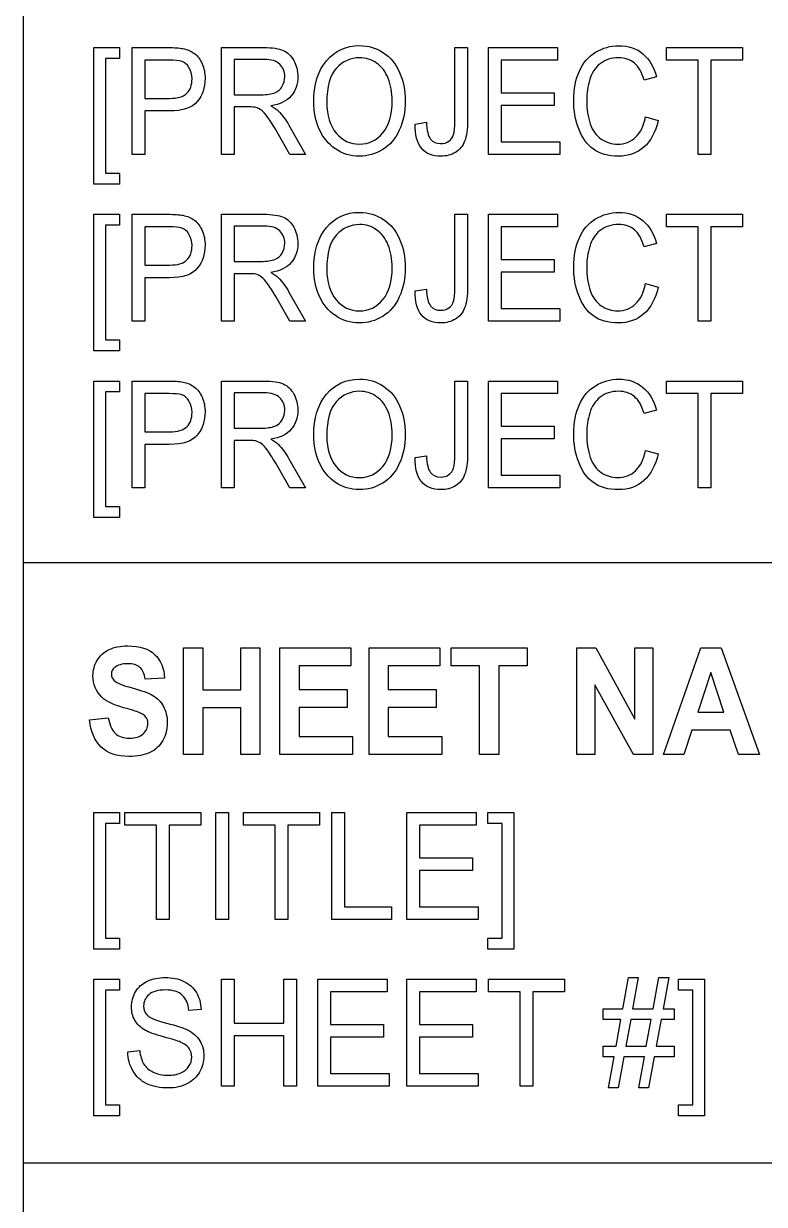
# Model space of a CAD drawing. Header units: millimetres. Extents: x 6 to 426, y 5 to 274.
# Drawn here: x 352.3 to 374.51, y 141.65 to 177.06 of the extents above; entities that cross this region are included whole.
import ezdxf

# ---------------------------------------------------------------- set-up
doc = ezdxf.new("R2010")
doc.units = ezdxf.units.MM
doc.layers.get('0').update_dxf_attribs({"linetype": 'CONTINUOUS'})

msp = doc.modelspace()

# ---------------------------------------------------------------- linework, layer by layer
at = {"color": 7}
for points in [[(352.29999, 8.499976), (352.29999, 270.899996)], [(355.552736, 173.139125), (355.552736, 176.343165), (356.633825, 176.343165)], [(358.22908, 173.139125), (358.22908, 176.343165), (359.499799, 176.343165)], [(365.231769, 174.135751), (365.231769, 176.343173), (365.611052, 176.343173), (365.611052, 174.159793)], [(356.665098, 175.965063), (355.931996, 175.965063), (355.931996, 174.819826)], [(359.515447, 175.989104), (358.60834, 175.989104), (358.60834, 174.929104)], [(371.276541, 175.464576), (370.903138, 175.366224)], [(355.931996, 174.819826), (356.672922, 174.819826)], [(358.60834, 174.929104), (359.423572, 174.929104)], [(356.667066, 174.441722), (355.931996, 174.441722), (355.931996, 173.139125), (355.552736, 173.139125)], [(359.048201, 174.561923), (358.60834, 174.561923), (358.60834, 173.13912), (358.22908, 173.139125)], [(370.946147, 174.262512), (371.325407, 174.155422)], [(360.256373, 174.011167), (360.754892, 173.139125), (360.277878, 173.139125), (359.898618, 173.805722)], [(364.035333, 174.048328), (364.377463, 174.100782)], [(355.552736, 168.139125), (355.552736, 171.343165), (356.633825, 171.343165)], [(358.22908, 168.139125), (358.22908, 171.343165), (359.499799, 171.343165)], [(365.231769, 169.135751), (365.231769, 171.343173), (365.611052, 171.343173), (365.611052, 169.159793)], [(356.665098, 170.965063), (355.931996, 170.965063), (355.931996, 169.819826)], [(359.515447, 170.989104), (358.60834, 170.989104), (358.60834, 169.929104)], [(371.276541, 170.464576), (370.903138, 170.366224)], [(355.931996, 169.819826), (356.672922, 169.819826)], [(358.60834, 169.929104), (359.423572, 169.929104)], [(356.667066, 169.441722), (355.931996, 169.441722), (355.931996, 168.139125), (355.552736, 168.139125)], [(359.048201, 169.561923), (358.60834, 169.561923), (358.60834, 168.13912), (358.22908, 168.139125)], [(360.256373, 169.011167), (360.754892, 168.139125), (360.277878, 168.139125), (359.898618, 168.805722)], [(364.035333, 169.048328), (364.377463, 169.100782)], [(370.946147, 169.262512), (371.325407, 169.155422)], [(355.552736, 163.139125), (355.552736, 166.343165), (356.633825, 166.343165)], [(358.22908, 163.139125), (358.22908, 166.343165), (359.499799, 166.343165)], [(365.231769, 164.135751), (365.231769, 166.343173), (365.611052, 166.343173), (365.611052, 164.159793)], [(356.665098, 165.965063), (355.931996, 165.965063), (355.931996, 164.819826)], [(359.515447, 165.989104), (358.60834, 165.989104), (358.60834, 164.929104)], [(371.276541, 165.464576), (370.903138, 165.366224)], [(355.931996, 164.819826), (356.672922, 164.819826)], [(358.60834, 164.929104), (359.423572, 164.929104)], [(356.667066, 164.441722), (355.931996, 164.441722), (355.931996, 163.139125), (355.552736, 163.139125)], [(359.048201, 164.561923), (358.60834, 164.561923), (358.60834, 163.13912), (358.22908, 163.139125)], [(360.256373, 164.011167), (360.754892, 163.139125), (360.277878, 163.139125), (359.898618, 163.805722)], [(364.035333, 164.048328), (364.377463, 164.100782)], [(370.946147, 164.262512), (371.325407, 164.155422)], [(352.3, 160.89999), (426.11324, 160.89999)], [(356.524357, 157.429598), (355.945676, 157.401186)], [(354.276139, 156.183825), (354.839171, 156.24502)], [(357.619126, 147.497348), (357.255515, 147.466749)], [(355.423709, 146.225348), (355.781463, 146.260317)], [(352.3, 142.89999), (426.11324, 142.89999)]]:
    msp.add_lwpolyline(points, dxfattribs=at)
for points in [[(354.403199, 172.249597), (354.403199, 176.343165), (355.179333, 176.343165), (355.179333, 176.017516), (354.755097, 176.017516), (354.755097, 172.575248), (355.179333, 172.575248), (355.179333, 172.249597)], [(366.238575, 173.139133), (366.238575, 176.343173), (368.310845, 176.343173), (368.310845, 175.965071), (366.617858, 175.965071), (366.617858, 174.983749), (368.203322, 174.983749), (368.203322, 174.607834), (366.617858, 174.607834), (366.617858, 173.517235), (368.377326, 173.517235), (368.377326, 173.139133)], [(372.521865, 173.139133), (372.521865, 175.965071), (371.577606, 175.965071), (371.577606, 176.343173), (373.849274, 176.343173), (373.849274, 175.965071), (372.901125, 175.965071), (372.901125, 173.139133)], [(360.999267, 174.699618)], [(361.390263, 174.69307)], [(370.946147, 174.262512)], [(364.035333, 174.048328)], [(354.403199, 167.249597), (354.403199, 171.343165), (355.179333, 171.343165), (355.179333, 171.017516), (354.755097, 171.017516), (354.755097, 167.575248), (355.179333, 167.575248), (355.179333, 167.249597)], [(366.238575, 168.139133), (366.238575, 171.343173), (368.310845, 171.343173), (368.310845, 170.965071), (366.617858, 170.965071), (366.617858, 169.983749), (368.203322, 169.983749), (368.203322, 169.607834), (366.617858, 169.607834), (366.617858, 168.517235), (368.377326, 168.517235), (368.377326, 168.139133)], [(372.521865, 168.139133), (372.521865, 170.965071), (371.577606, 170.965071), (371.577606, 171.343173), (373.849274, 171.343173), (373.849274, 170.965071), (372.901125, 170.965071), (372.901125, 168.139133)], [(360.999267, 169.699618)], [(361.390263, 169.69307)], [(364.035333, 169.048328)], [(370.946147, 169.262512)], [(354.403199, 162.249597), (354.403199, 166.343165), (355.179333, 166.343165), (355.179333, 166.017516), (354.755097, 166.017516), (354.755097, 162.575248), (355.179333, 162.575248), (355.179333, 162.249597)], [(366.238575, 163.139133), (366.238575, 166.343173), (368.310845, 166.343173), (368.310845, 165.965071), (366.617858, 165.965071), (366.617858, 164.983749), (368.203322, 164.983749), (368.203322, 164.607834), (366.617858, 164.607834), (366.617858, 163.517235), (368.377326, 163.517235), (368.377326, 163.139133)], [(372.521865, 163.139133), (372.521865, 165.965071), (371.577606, 165.965071), (371.577606, 166.343173), (373.849274, 166.343173), (373.849274, 165.965071), (372.901125, 165.965071), (372.901125, 163.139133)], [(360.999267, 164.699618)], [(361.390263, 164.69307)], [(364.035333, 164.048328)], [(370.946147, 164.262512)], [(357.095191, 155.141311), (357.095191, 158.345351), (357.673872, 158.345351), (357.673872, 157.084279), (358.807761, 157.084279), (358.807761, 158.345351), (359.386419, 158.345351), (359.386419, 155.141311), (358.807761, 155.141311), (358.807761, 156.542259), (357.673872, 156.542259), (357.673872, 155.141311)], [(359.984637, 155.141311), (359.984637, 158.345351), (362.109684, 158.345351), (362.109684, 157.803331), (360.563318, 157.803331), (360.563318, 157.093021), (362.002161, 157.093021), (362.002161, 156.553185), (360.563318, 156.553185), (360.563318, 155.681146), (362.16443, 155.681146), (362.16443, 155.141311)], [(362.655124, 155.141311), (362.655124, 158.345351), (364.780172, 158.345351), (364.780172, 157.803331), (363.233805, 157.803331), (363.233805, 157.093021), (364.672648, 157.093021), (364.672648, 156.553185), (363.233805, 156.553185), (363.233805, 155.681146), (364.834917, 155.681146), (364.834917, 155.141311)], [(365.970751, 155.141311), (365.970751, 157.803331), (365.120334, 157.803331), (365.120334, 158.345351), (367.397881, 158.345351), (367.397881, 157.803331), (366.549432, 157.803331), (366.549432, 155.141311)], [(368.889526, 155.141311), (368.889526, 158.345351), (369.452558, 158.345351), (370.625545, 156.205682), (370.625545, 158.345351), (371.163161, 158.345351), (371.163161, 155.141311), (370.582536, 155.141311), (369.427142, 157.230713), (369.427142, 155.141311)], [(374.359528, 155.141311), (373.730037, 155.141311), (373.479783, 155.869103), (372.33418, 155.869103), (372.097629, 155.141311), (371.483763, 155.141311), (372.60006, 158.345351), (373.211958, 158.345351)], [(373.294065, 156.408938), (372.899157, 157.597886), (372.512074, 156.408938)], [(354.276139, 156.183825)], [(354.403199, 149.306422), (354.403199, 153.39999), (355.179333, 153.39999), (355.179333, 153.074341), (354.755097, 153.074341), (354.755097, 149.632073), (355.179333, 149.632073), (355.179333, 149.306422)], [(356.281927, 150.19595), (356.281927, 153.021888), (355.33769, 153.021888), (355.33769, 153.39999), (357.609358, 153.39999), (357.609358, 153.021888), (356.661186, 153.021888), (356.661186, 150.19595)], [(358.0629, 150.19595), (358.0629, 153.39999), (358.442182, 153.39999), (358.442182, 150.19595)], [(359.839984, 150.19595), (359.839984, 153.021888), (358.895724, 153.021888), (358.895724, 153.39999), (361.167392, 153.39999), (361.167392, 153.021888), (360.219243, 153.021888), (360.219243, 150.19595)], [(361.540795, 150.19595), (361.540795, 153.39999), (361.920054, 153.39999), (361.920054, 150.574052), (363.331537, 150.574052), (363.331537, 150.19595)], [(363.790958, 150.19595), (363.790958, 153.39999), (365.863228, 153.39999), (365.863228, 153.021888), (364.170218, 153.021888), (364.170218, 152.040566), (365.755705, 152.040566), (365.755705, 151.664651), (364.170218, 151.664651), (364.170218, 150.574052), (365.929709, 150.574052), (365.929709, 150.19595)], [(366.997117, 149.306422), (366.220983, 149.306422), (366.220983, 149.632073), (366.645219, 149.632073), (366.645219, 153.074341), (366.220983, 153.074341), (366.220983, 153.39999), (366.997117, 153.39999)], [(354.403199, 144.306418), (354.403199, 148.399986), (355.179333, 148.399986), (355.179333, 148.074337), (354.755097, 148.074337), (354.755097, 144.632069), (355.179333, 144.632069), (355.179333, 144.306418)], [(358.234937, 145.195946), (358.234937, 148.399986), (358.614219, 148.399986), (358.614219, 147.084274), (360.103896, 147.084274), (360.103896, 148.399986), (360.483156, 148.399986), (360.483156, 145.195946), (360.103896, 145.195946), (360.103896, 146.706172), (358.614219, 146.706172), (358.614219, 145.195946)], [(361.122438, 145.195946), (361.122438, 148.399986), (363.194708, 148.399986), (363.194708, 148.021884), (361.501698, 148.021884), (361.501698, 147.040562), (363.087185, 147.040562), (363.087185, 146.664647), (361.501698, 146.664647), (361.501698, 145.574048), (363.261166, 145.574048), (363.261166, 145.195946)], [(363.792926, 145.195946), (363.792926, 148.399986), (365.865195, 148.399986), (365.865195, 148.021884), (364.172185, 148.021884), (364.172185, 147.040562), (365.757672, 147.040562), (365.757672, 146.664647), (364.172185, 146.664647), (364.172185, 145.574048), (365.931654, 145.574048), (365.931654, 145.195946)], [(367.184779, 145.195946), (367.184779, 148.021884), (366.240543, 148.021884), (366.240543, 148.399986), (368.512211, 148.399986), (368.512211, 148.021884), (367.564062, 148.021884), (367.564062, 145.195946)], [(369.833762, 145.141306), (370.003855, 146.072358), (369.673461, 146.072358), (369.673461, 146.398007), (370.062512, 146.398007), (370.207165, 147.191367), (369.673461, 147.191367), (369.673461, 147.517016), (370.265823, 147.517016), (370.435892, 148.454626), (370.729156, 148.454626), (370.559064, 147.517016), (371.174874, 147.517016), (371.344967, 148.454626), (371.640152, 148.454626), (371.470083, 147.517016), (371.8083, 147.517016), (371.8083, 147.191367), (371.411425, 147.191367), (371.264805, 146.398007), (371.8083, 146.398007), (371.8083, 146.072358), (371.20617, 146.072358), (371.036078, 145.141306), (370.742837, 145.141306), (370.910962, 146.072358), (370.297096, 146.072358), (370.127026, 145.141306)], [(372.711495, 144.306418), (371.935361, 144.306418), (371.935361, 144.632069), (372.359597, 144.632069), (372.359597, 148.074337), (371.935361, 148.074337), (371.935361, 148.399986), (372.711495, 148.399986)], [(370.355753, 146.398007), (370.969619, 146.398007), (371.11624, 147.191367), (370.500406, 147.191367)], [(355.423709, 146.225348)]]:
    msp.add_lwpolyline(points, close=True, dxfattribs=at)
for points in [[(361.382438, 175.947577), (361.637886, 176.249185), (361.967624, 176.399989), (362.371652, 176.399989)], [(362.371652, 176.399989), (362.636235, 176.399989), (362.874746, 176.329322), (363.087185, 176.187989)], [(369.448646, 176.203296), (369.659788, 176.332974), (369.891779, 176.397813), (370.144619, 176.397813)], [(370.144619, 176.397813), (370.431347, 176.397813), (370.672459, 176.316218), (370.867953, 176.15303)], [(356.633825, 176.343165), (356.824103, 176.343165), (356.969419, 176.332965), (357.069774, 176.312566)], [(357.069774, 176.312566), (357.210546, 176.286341), (357.328501, 176.236073), (357.42364, 176.161764)], [(357.42364, 176.161764), (357.518779, 176.08891), (357.595021, 175.986189), (357.652367, 175.853599)], [(359.499799, 176.343165), (359.755262, 176.343165), (359.949459, 176.314024), (360.082392, 176.255742)], [(360.082392, 176.255742), (360.215324, 176.198917), (360.321543, 176.097653), (360.401049, 175.951948)], [(362.37362, 176.035008), (362.105132, 176.035008), (361.873789, 175.931558), (361.679591, 175.724659)], [(362.883851, 175.873277), (362.732678, 175.981097), (362.562601, 176.035008), (362.37362, 176.035008)], [(363.087185, 176.187989), (363.299623, 176.046656), (363.461228, 175.849226), (363.572, 175.5957)], [(368.961864, 175.637235), (369.076555, 175.886389), (369.238816, 176.075076), (369.448646, 176.203296)], [(370.136795, 176.035008), (369.916532, 176.035008), (369.732111, 175.975998), (369.583531, 175.857977)], [(370.613809, 175.875461), (370.487389, 175.981825), (370.328384, 176.035008), (370.136795, 176.035008)], [(370.867953, 176.15303), (371.063447, 175.989839), (371.199643, 175.760355), (371.276541, 175.464576)], [(357.018964, 175.936648), (356.955091, 175.955591), (356.837135, 175.965063), (356.665098, 175.965063)], [(357.25746, 175.746505), (357.197506, 175.84267), (357.118007, 175.906051), (357.018964, 175.936648)], [(357.349335, 175.403371), (357.349335, 175.537418), (357.31871, 175.651796), (357.25746, 175.746505)], [(357.652367, 175.853599), (357.711009, 175.721007), (357.74033, 175.575303), (357.74033, 175.416486)], [(359.980725, 175.84267), (359.882978, 175.940293), (359.727885, 175.989104), (359.515447, 175.989104)], [(360.129313, 175.468939), (360.129313, 175.62047), (360.079783, 175.745047), (359.980725, 175.84267)], [(360.401049, 175.951948), (360.480555, 175.806244), (360.520308, 175.645241), (360.520308, 175.468939)], [(360.999267, 174.699618), (360.999267, 175.23144), (361.126991, 175.647426), (361.382438, 175.947577)], [(361.679591, 175.724659), (361.486705, 175.519215), (361.390263, 175.175352), (361.390263, 174.69307)], [(363.229893, 175.420864), (363.151699, 175.616108), (363.036351, 175.766912), (362.883851, 175.873277)], [(369.583531, 175.857977), (369.436262, 175.739957), (369.332651, 175.581139), (369.272697, 175.381524)], [(370.903138, 175.366224), (370.836672, 175.599351), (370.740229, 175.769096), (370.613809, 175.875461)], [(357.194913, 174.972815), (357.297861, 175.074808), (357.349335, 175.218326), (357.349335, 175.403371)], [(357.74033, 175.416486), (357.74033, 175.144017), (357.662784, 174.913075), (357.507691, 174.723659)], [(360.053063, 175.180444), (360.103896, 175.269324), (360.129313, 175.365489), (360.129313, 175.468939)], [(360.520308, 175.468939), (360.520308, 175.241639), (360.45449, 175.050037), (360.322855, 174.894134)], [(363.349152, 174.738966), (363.349152, 174.999777), (363.309399, 175.227077), (363.229893, 175.420864)], [(363.572, 175.5957), (363.684099, 175.343632), (363.740148, 175.057324), (363.740148, 174.736774)], [(368.791771, 174.765194), (368.791771, 175.098857), (368.848469, 175.389538), (368.961864, 175.637235)], [(369.272697, 175.381524), (369.212743, 175.183366), (369.182767, 174.978651), (369.182767, 174.767378)], [(356.672922, 174.819826), (356.917953, 174.819826), (357.09195, 174.870823), (357.194913, 174.972815)], [(359.423572, 174.929104), (359.596905, 174.929104), (359.732445, 174.948774), (359.830192, 174.988115)], [(359.830192, 174.988115), (359.927939, 175.028911), (360.002229, 175.093021), (360.053063, 175.180444)], [(357.507691, 174.723659), (357.352598, 174.535701), (357.07239, 174.441722), (356.667066, 174.441722)], [(360.322855, 174.894134), (360.191219, 174.738231), (359.987901, 174.639152), (359.712901, 174.596898)], [(359.712901, 174.596898), (359.813256, 174.542987), (359.889498, 174.489805), (359.941628, 174.437351)], [(361.16348, 173.899702), (361.054005, 174.15177), (360.999267, 174.418409), (360.999267, 174.699618)], [(361.390263, 174.69307), (361.390263, 174.306953), (361.482801, 174.002431), (361.667878, 173.779504)], [(363.071537, 173.783875), (363.256614, 174.00826), (363.349152, 174.326623), (363.349152, 174.738966)], [(363.740148, 174.736774), (363.740148, 174.411853), (363.681498, 174.121172), (363.564199, 173.864732)], [(368.942303, 173.906265), (368.841948, 174.172904), (368.791771, 174.459214), (368.791771, 174.765194)], [(369.182767, 174.767378), (369.182767, 174.494911), (369.217959, 174.256685), (369.288345, 174.052699)], [(359.259359, 174.546628), (359.216349, 174.556825), (359.145964, 174.561923), (359.048201, 174.561923)], [(359.431396, 174.461392), (359.375346, 174.502189), (359.318001, 174.530601), (359.259359, 174.546628)], [(359.624938, 174.247205), (359.553255, 174.3492), (359.488742, 174.420595), (359.431396, 174.461392)], [(359.898618, 173.805722), (359.787847, 173.998051), (359.69662, 174.145213), (359.624938, 174.247205)], [(359.941628, 174.437351), (360.052415, 174.323701), (360.15733, 174.181639), (360.256373, 174.011167)], [(370.64705, 173.65274), (370.794318, 173.789702), (370.894017, 173.992959), (370.946147, 174.262512)], [(361.646374, 173.303043), (361.433935, 173.448746), (361.272971, 173.647633), (361.16348, 173.899702)], [(364.226931, 173.327092), (364.093983, 173.488823), (364.030117, 173.729235), (364.035333, 174.048328)], [(364.377463, 174.100782), (364.386568, 173.855998), (364.427617, 173.688437), (364.500611, 173.5981)], [(365.192672, 173.733606), (365.218737, 173.818115), (365.231769, 173.952163), (365.231769, 174.135751)], [(365.611052, 174.159793), (365.611052, 173.891695), (365.581723, 173.684066), (365.523066, 173.536905)], [(369.384132, 173.294306), (369.191246, 173.435639), (369.04397, 173.639626), (368.942303, 173.906265)], [(369.288345, 174.052699), (369.360027, 173.85017), (369.470807, 173.698637), (369.620683, 173.5981)], [(371.325407, 174.155422), (371.245916, 173.807187), (371.102551, 173.541276), (370.895314, 173.357688)], [(361.667878, 173.779504), (361.854252, 173.558033), (362.087539, 173.447298), (362.36774, 173.447298)], [(362.36774, 173.447298), (362.653172, 173.447298), (362.887771, 173.55949), (363.071537, 173.783875)], [(363.564199, 173.864732), (363.446899, 173.608293), (363.280726, 173.413777), (363.06568, 173.281186)], [(364.500611, 173.5981), (364.573605, 173.507763), (364.674616, 173.462595), (364.803644, 173.462595)], [(364.803644, 173.462595), (364.898783, 173.462595), (364.980889, 173.486636), (365.049963, 173.534718)], [(365.049963, 173.534718), (365.119038, 173.584258), (365.166607, 173.650554), (365.192672, 173.733606)], [(365.523066, 173.536905), (365.46572, 173.389744), (365.373837, 173.277551), (365.247417, 173.200328)], [(369.620683, 173.5981), (369.77056, 173.497565), (369.932821, 173.447298), (370.107466, 173.447298)], [(370.107466, 173.447298), (370.319904, 173.447298), (370.499766, 173.515779), (370.64705, 173.65274)], [(362.369707, 173.084485), (362.099923, 173.084485), (361.858812, 173.157337), (361.646374, 173.303043)], [(363.06568, 173.281186), (362.850634, 173.150052), (362.618643, 173.084485), (362.369707, 173.084485)], [(364.805588, 173.084493), (364.55406, 173.084493), (364.361175, 173.165359), (364.226931, 173.327092)], [(365.247417, 173.200328), (365.122294, 173.123104), (364.975017, 173.084493), (364.805588, 173.084493)], [(370.138739, 173.084493), (369.829866, 173.084493), (369.57833, 173.15443), (369.384132, 173.294306)], [(370.895314, 173.357688), (370.689388, 173.175558), (370.437196, 173.084493), (370.138739, 173.084493)], [(361.382438, 170.947577), (361.637886, 171.249185), (361.967624, 171.399989), (362.371652, 171.399989)], [(362.371652, 171.399989), (362.636235, 171.399989), (362.874746, 171.329322), (363.087185, 171.187989)], [(369.448646, 171.203296), (369.659788, 171.332974), (369.891779, 171.397813), (370.144619, 171.397813)], [(370.144619, 171.397813), (370.431347, 171.397813), (370.672459, 171.316218), (370.867953, 171.15303)], [(356.633825, 171.343165), (356.824103, 171.343165), (356.969419, 171.332965), (357.069774, 171.312566)], [(357.069774, 171.312566), (357.210546, 171.286341), (357.328501, 171.236073), (357.42364, 171.161764)], [(357.42364, 171.161764), (357.518779, 171.08891), (357.595021, 170.986189), (357.652367, 170.853599)], [(359.499799, 171.343165), (359.755262, 171.343165), (359.949459, 171.314024), (360.082392, 171.255742)], [(360.082392, 171.255742), (360.215324, 171.198917), (360.321543, 171.097653), (360.401049, 170.951948)], [(363.087185, 171.187989), (363.299623, 171.046656), (363.461228, 170.849226), (363.572, 170.5957)], [(368.961864, 170.637235), (369.076555, 170.886389), (369.238816, 171.075076), (369.448646, 171.203296)], [(370.867953, 171.15303), (371.063447, 170.989839), (371.199643, 170.760355), (371.276541, 170.464576)], [(357.018964, 170.936648), (356.955091, 170.955591), (356.837135, 170.965063), (356.665098, 170.965063)], [(357.25746, 170.746505), (357.197506, 170.84267), (357.118007, 170.906051), (357.018964, 170.936648)], [(357.349335, 170.403371), (357.349335, 170.537418), (357.31871, 170.651796), (357.25746, 170.746505)], [(357.652367, 170.853599), (357.711009, 170.721007), (357.74033, 170.575303), (357.74033, 170.416486)], [(359.980725, 170.84267), (359.882978, 170.940293), (359.727885, 170.989104), (359.515447, 170.989104)], [(360.129313, 170.468939), (360.129313, 170.62047), (360.079783, 170.745047), (359.980725, 170.84267)], [(360.401049, 170.951948), (360.480555, 170.806244), (360.520308, 170.645241), (360.520308, 170.468939)], [(360.999267, 169.699618), (360.999267, 170.23144), (361.126991, 170.647426), (361.382438, 170.947577)], [(361.679591, 170.724659), (361.486705, 170.519215), (361.390263, 170.175352), (361.390263, 169.69307)], [(362.37362, 171.035008), (362.105132, 171.035008), (361.873789, 170.931558), (361.679591, 170.724659)], [(362.883851, 170.873277), (362.732678, 170.981097), (362.562601, 171.035008), (362.37362, 171.035008)], [(363.229893, 170.420864), (363.151699, 170.616108), (363.036351, 170.766912), (362.883851, 170.873277)], [(369.583531, 170.857977), (369.436262, 170.739957), (369.332651, 170.581139), (369.272697, 170.381524)], [(370.136795, 171.035008), (369.916532, 171.035008), (369.732111, 170.975998), (369.583531, 170.857977)], [(370.613809, 170.875461), (370.487389, 170.981825), (370.328384, 171.035008), (370.136795, 171.035008)], [(370.903138, 170.366224), (370.836672, 170.599351), (370.740229, 170.769096), (370.613809, 170.875461)], [(357.194913, 169.972815), (357.297861, 170.074808), (357.349335, 170.218326), (357.349335, 170.403371)], [(357.74033, 170.416486), (357.74033, 170.144017), (357.662784, 169.913075), (357.507691, 169.723659)], [(360.053063, 170.180444), (360.103896, 170.269324), (360.129313, 170.365489), (360.129313, 170.468939)], [(360.520308, 170.468939), (360.520308, 170.241639), (360.45449, 170.050037), (360.322855, 169.894134)], [(363.349152, 169.738966), (363.349152, 169.999777), (363.309399, 170.227077), (363.229893, 170.420864)], [(363.572, 170.5957), (363.684099, 170.343632), (363.740148, 170.057324), (363.740148, 169.736774)], [(368.791771, 169.765194), (368.791771, 170.098857), (368.848469, 170.389538), (368.961864, 170.637235)], [(369.272697, 170.381524), (369.212743, 170.183366), (369.182767, 169.978651), (369.182767, 169.767378)], [(359.423572, 169.929104), (359.596905, 169.929104), (359.732445, 169.948774), (359.830192, 169.988115)], [(359.830192, 169.988115), (359.927939, 170.028911), (360.002229, 170.093021), (360.053063, 170.180444)], [(357.507691, 169.723659), (357.352598, 169.535701), (357.07239, 169.441722), (356.667066, 169.441722)], [(356.672922, 169.819826), (356.917953, 169.819826), (357.09195, 169.870823), (357.194913, 169.972815)], [(360.322855, 169.894134), (360.191219, 169.738231), (359.987901, 169.639152), (359.712901, 169.596898)], [(361.16348, 168.899702), (361.054005, 169.15177), (360.999267, 169.418409), (360.999267, 169.699618)], [(361.390263, 169.69307), (361.390263, 169.306953), (361.482801, 169.002431), (361.667878, 168.779504)], [(363.071537, 168.783875), (363.256614, 169.00826), (363.349152, 169.326623), (363.349152, 169.738966)], [(363.740148, 169.736774), (363.740148, 169.411853), (363.681498, 169.121172), (363.564199, 168.864732)], [(368.942303, 168.906265), (368.841948, 169.172904), (368.791771, 169.459214), (368.791771, 169.765194)], [(369.182767, 169.767378), (369.182767, 169.494911), (369.217959, 169.256685), (369.288345, 169.052699)], [(359.259359, 169.546628), (359.216349, 169.556825), (359.145964, 169.561923), (359.048201, 169.561923)], [(359.431396, 169.461392), (359.375346, 169.502189), (359.318001, 169.530601), (359.259359, 169.546628)], [(359.624938, 169.247205), (359.553255, 169.3492), (359.488742, 169.420595), (359.431396, 169.461392)], [(359.712901, 169.596898), (359.813256, 169.542987), (359.889498, 169.489805), (359.941628, 169.437351)], [(359.941628, 169.437351), (360.052415, 169.323701), (360.15733, 169.181639), (360.256373, 169.011167)], [(359.898618, 168.805722), (359.787847, 168.998051), (359.69662, 169.145213), (359.624938, 169.247205)], [(364.226931, 168.327092), (364.093983, 168.488823), (364.030117, 168.729235), (364.035333, 169.048328)], [(364.377463, 169.100782), (364.386568, 168.855998), (364.427617, 168.688437), (364.500611, 168.5981)], [(365.192672, 168.733606), (365.218737, 168.818115), (365.231769, 168.952163), (365.231769, 169.135751)], [(365.611052, 169.159793), (365.611052, 168.891695), (365.581723, 168.684066), (365.523066, 168.536905)], [(369.288345, 169.052699), (369.360027, 168.85017), (369.470807, 168.698637), (369.620683, 168.5981)], [(370.64705, 168.65274), (370.794318, 168.789702), (370.894017, 168.992959), (370.946147, 169.262512)], [(371.325407, 169.155422), (371.245916, 168.807187), (371.102551, 168.541276), (370.895314, 168.357688)], [(361.646374, 168.303043), (361.433935, 168.448746), (361.272971, 168.647633), (361.16348, 168.899702)], [(361.667878, 168.779504), (361.854252, 168.558033), (362.087539, 168.447298), (362.36774, 168.447298)], [(362.36774, 168.447298), (362.653172, 168.447298), (362.887771, 168.55949), (363.071537, 168.783875)], [(363.564199, 168.864732), (363.446899, 168.608293), (363.280726, 168.413777), (363.06568, 168.281186)], [(364.500611, 168.5981), (364.573605, 168.507763), (364.674616, 168.462595), (364.803644, 168.462595)], [(365.049963, 168.534718), (365.119038, 168.584258), (365.166607, 168.650554), (365.192672, 168.733606)], [(369.384132, 168.294306), (369.191246, 168.435639), (369.04397, 168.639626), (368.942303, 168.906265)], [(369.620683, 168.5981), (369.77056, 168.497565), (369.932821, 168.447298), (370.107466, 168.447298)], [(370.107466, 168.447298), (370.319904, 168.447298), (370.499766, 168.515779), (370.64705, 168.65274)], [(362.369707, 168.084485), (362.099923, 168.084485), (361.858812, 168.157337), (361.646374, 168.303043)], [(363.06568, 168.281186), (362.850634, 168.150052), (362.618643, 168.084485), (362.369707, 168.084485)], [(364.805588, 168.084493), (364.55406, 168.084493), (364.361175, 168.165359), (364.226931, 168.327092)], [(364.803644, 168.462595), (364.898783, 168.462595), (364.980889, 168.486636), (365.049963, 168.534718)], [(365.523066, 168.536905), (365.46572, 168.389744), (365.373837, 168.277551), (365.247417, 168.200328)], [(370.138739, 168.084493), (369.829866, 168.084493), (369.57833, 168.15443), (369.384132, 168.294306)], [(370.895314, 168.357688), (370.689388, 168.175558), (370.437196, 168.084493), (370.138739, 168.084493)], [(365.247417, 168.200328), (365.122294, 168.123104), (364.975017, 168.084493), (364.805588, 168.084493)], [(356.633825, 166.343165), (356.824103, 166.343165), (356.969419, 166.332965), (357.069774, 166.312566)], [(357.069774, 166.312566), (357.210546, 166.286341), (357.328501, 166.236073), (357.42364, 166.161764)], [(357.42364, 166.161764), (357.518779, 166.08891), (357.595021, 165.986189), (357.652367, 165.853599)], [(359.499799, 166.343165), (359.755262, 166.343165), (359.949459, 166.314024), (360.082392, 166.255742)], [(360.082392, 166.255742), (360.215324, 166.198917), (360.321543, 166.097653), (360.401049, 165.951948)], [(361.382438, 165.947577), (361.637886, 166.249185), (361.967624, 166.399989), (362.371652, 166.399989)], [(362.371652, 166.399989), (362.636235, 166.399989), (362.874746, 166.329322), (363.087185, 166.187989)], [(363.087185, 166.187989), (363.299623, 166.046656), (363.461228, 165.849226), (363.572, 165.5957)], [(368.961864, 165.637235), (369.076555, 165.886389), (369.238816, 166.075076), (369.448646, 166.203296)], [(369.448646, 166.203296), (369.659788, 166.332974), (369.891779, 166.397813), (370.144619, 166.397813)], [(370.144619, 166.397813), (370.431347, 166.397813), (370.672459, 166.316218), (370.867953, 166.15303)], [(370.867953, 166.15303), (371.063447, 165.989839), (371.199643, 165.760355), (371.276541, 165.464576)], [(357.018964, 165.936648), (356.955091, 165.955591), (356.837135, 165.965063), (356.665098, 165.965063)], [(357.25746, 165.746505), (357.197506, 165.84267), (357.118007, 165.906051), (357.018964, 165.936648)], [(357.349335, 165.403371), (357.349335, 165.537418), (357.31871, 165.651796), (357.25746, 165.746505)], [(357.652367, 165.853599), (357.711009, 165.721007), (357.74033, 165.575303), (357.74033, 165.416486)], [(359.980725, 165.84267), (359.882978, 165.940293), (359.727885, 165.989104), (359.515447, 165.989104)], [(360.129313, 165.468939), (360.129313, 165.62047), (360.079783, 165.745047), (359.980725, 165.84267)], [(360.401049, 165.951948), (360.480555, 165.806244), (360.520308, 165.645241), (360.520308, 165.468939)], [(360.999267, 164.699618), (360.999267, 165.23144), (361.126991, 165.647426), (361.382438, 165.947577)], [(361.679591, 165.724659), (361.486705, 165.519215), (361.390263, 165.175352), (361.390263, 164.69307)], [(362.37362, 166.035008), (362.105132, 166.035008), (361.873789, 165.931558), (361.679591, 165.724659)], [(362.883851, 165.873277), (362.732678, 165.981097), (362.562601, 166.035008), (362.37362, 166.035008)], [(363.229893, 165.420864), (363.151699, 165.616108), (363.036351, 165.766912), (362.883851, 165.873277)], [(369.583531, 165.857977), (369.436262, 165.739957), (369.332651, 165.581139), (369.272697, 165.381524)], [(370.136795, 166.035008), (369.916532, 166.035008), (369.732111, 165.975998), (369.583531, 165.857977)], [(370.613809, 165.875461), (370.487389, 165.981825), (370.328384, 166.035008), (370.136795, 166.035008)], [(370.903138, 165.366224), (370.836672, 165.599351), (370.740229, 165.769096), (370.613809, 165.875461)], [(357.194913, 164.972815), (357.297861, 165.074808), (357.349335, 165.218326), (357.349335, 165.403371)], [(357.74033, 165.416486), (357.74033, 165.144017), (357.662784, 164.913075), (357.507691, 164.723659)], [(360.053063, 165.180444), (360.103896, 165.269324), (360.129313, 165.365489), (360.129313, 165.468939)], [(360.520308, 165.468939), (360.520308, 165.241639), (360.45449, 165.050037), (360.322855, 164.894134)], [(363.349152, 164.738966), (363.349152, 164.999777), (363.309399, 165.227077), (363.229893, 165.420864)], [(363.572, 165.5957), (363.684099, 165.343632), (363.740148, 165.057324), (363.740148, 164.736774)], [(368.791771, 164.765194), (368.791771, 165.098857), (368.848469, 165.389538), (368.961864, 165.637235)], [(369.272697, 165.381524), (369.212743, 165.183366), (369.182767, 164.978651), (369.182767, 164.767378)], [(359.830192, 164.988115), (359.927939, 165.028911), (360.002229, 165.093021), (360.053063, 165.180444)], [(357.507691, 164.723659), (357.352598, 164.535701), (357.07239, 164.441722), (356.667066, 164.441722)], [(356.672922, 164.819826), (356.917953, 164.819826), (357.09195, 164.870823), (357.194913, 164.972815)], [(359.423572, 164.929104), (359.596905, 164.929104), (359.732445, 164.948774), (359.830192, 164.988115)], [(360.322855, 164.894134), (360.191219, 164.738231), (359.987901, 164.639152), (359.712901, 164.596898)], [(361.16348, 163.899702), (361.054005, 164.15177), (360.999267, 164.418409), (360.999267, 164.699618)], [(361.390263, 164.69307), (361.390263, 164.306953), (361.482801, 164.002431), (361.667878, 163.779504)], [(363.071537, 163.783875), (363.256614, 164.00826), (363.349152, 164.326623), (363.349152, 164.738966)], [(363.740148, 164.736774), (363.740148, 164.411853), (363.681498, 164.121172), (363.564199, 163.864732)], [(368.942303, 163.906265), (368.841948, 164.172904), (368.791771, 164.459214), (368.791771, 164.765194)], [(369.182767, 164.767378), (369.182767, 164.494911), (369.217959, 164.256685), (369.288345, 164.052699)], [(359.259359, 164.546628), (359.216349, 164.556825), (359.145964, 164.561923), (359.048201, 164.561923)], [(359.431396, 164.461392), (359.375346, 164.502189), (359.318001, 164.530601), (359.259359, 164.546628)], [(359.624938, 164.247205), (359.553255, 164.3492), (359.488742, 164.420595), (359.431396, 164.461392)], [(359.712901, 164.596898), (359.813256, 164.542987), (359.889498, 164.489805), (359.941628, 164.437351)], [(359.941628, 164.437351), (360.052415, 164.323701), (360.15733, 164.181639), (360.256373, 164.011167)], [(359.898618, 163.805722), (359.787847, 163.998051), (359.69662, 164.145213), (359.624938, 164.247205)], [(364.226931, 163.327092), (364.093983, 163.488823), (364.030117, 163.729235), (364.035333, 164.048328)], [(364.377463, 164.100782), (364.386568, 163.855998), (364.427617, 163.688437), (364.500611, 163.5981)], [(365.192672, 163.733606), (365.218737, 163.818115), (365.231769, 163.952163), (365.231769, 164.135751)], [(365.611052, 164.159793), (365.611052, 163.891695), (365.581723, 163.684066), (365.523066, 163.536905)], [(369.288345, 164.052699), (369.360027, 163.85017), (369.470807, 163.698637), (369.620683, 163.5981)], [(370.64705, 163.65274), (370.794318, 163.789702), (370.894017, 163.992959), (370.946147, 164.262512)], [(371.325407, 164.155422), (371.245916, 163.807187), (371.102551, 163.541276), (370.895314, 163.357688)], [(361.646374, 163.303043), (361.433935, 163.448746), (361.272971, 163.647633), (361.16348, 163.899702)], [(361.667878, 163.779504), (361.854252, 163.558033), (362.087539, 163.447298), (362.36774, 163.447298)], [(362.36774, 163.447298), (362.653172, 163.447298), (362.887771, 163.55949), (363.071537, 163.783875)], [(363.564199, 163.864732), (363.446899, 163.608293), (363.280726, 163.413777), (363.06568, 163.281186)], [(365.049963, 163.534718), (365.119038, 163.584258), (365.166607, 163.650554), (365.192672, 163.733606)], [(369.384132, 163.294306), (369.191246, 163.435639), (369.04397, 163.639626), (368.942303, 163.906265)], [(370.107466, 163.447298), (370.319904, 163.447298), (370.499766, 163.515779), (370.64705, 163.65274)], [(362.369707, 163.084485), (362.099923, 163.084485), (361.858812, 163.157337), (361.646374, 163.303043)], [(363.06568, 163.281186), (362.850634, 163.150052), (362.618643, 163.084485), (362.369707, 163.084485)], [(364.805588, 163.084493), (364.55406, 163.084493), (364.361175, 163.165359), (364.226931, 163.327092)], [(364.500611, 163.5981), (364.573605, 163.507763), (364.674616, 163.462595), (364.803644, 163.462595)], [(364.803644, 163.462595), (364.898783, 163.462595), (364.980889, 163.486636), (365.049963, 163.534718)], [(365.523066, 163.536905), (365.46572, 163.389744), (365.373837, 163.277551), (365.247417, 163.200328)], [(370.138739, 163.084493), (369.829866, 163.084493), (369.57833, 163.15443), (369.384132, 163.294306)], [(369.620683, 163.5981), (369.77056, 163.497565), (369.932821, 163.447298), (370.107466, 163.447298)], [(370.895314, 163.357688), (370.689388, 163.175558), (370.437196, 163.084493), (370.138739, 163.084493)], [(365.247417, 163.200328), (365.122294, 163.123104), (364.975017, 163.084493), (364.805588, 163.084493)], [(354.502921, 157.962875), (354.586332, 158.105667), (354.705583, 158.214217), (354.860676, 158.288527)], [(354.860676, 158.288527), (355.017065, 158.362836), (355.205391, 158.399991), (355.425653, 158.399991)], [(355.425653, 158.399991), (355.785375, 158.399991), (356.055815, 158.31184), (356.236973, 158.135537)], [(354.37975, 157.506092), (354.37975, 157.669283), (354.420807, 157.821544), (354.502921, 157.962875)], [(356.236973, 158.135537), (356.419427, 157.959235), (356.515221, 157.723922), (356.524357, 157.429598)], [(355.024889, 157.748691), (354.963639, 157.699151), (354.933014, 157.632855), (354.933014, 157.549804)], [(355.419797, 157.864526), (355.251664, 157.864526), (355.120028, 157.825915), (355.024889, 157.748691)], [(355.785375, 157.755249), (355.704573, 157.828101), (355.582713, 157.864526), (355.419797, 157.864526)], [(355.945676, 157.401186), (355.920908, 157.565832), (355.867474, 157.683853), (355.785375, 157.755249)], [(354.643662, 156.86135), (354.46772, 157.037653), (354.37975, 157.252567), (354.37975, 157.506092)], [(354.933014, 157.549804), (354.933014, 157.474038), (354.961687, 157.4092), (355.019032, 157.35529)], [(355.019032, 157.35529), (355.092011, 157.286808), (355.269256, 157.215413), (355.550769, 157.141103)], [(355.550769, 157.141103), (355.832281, 157.066794), (356.040159, 156.98957), (356.174403, 156.909433)], [(356.174403, 156.909433), (356.309959, 156.830753), (356.41553, 156.722204), (356.491117, 156.583784)], [(355.296625, 156.544444), (354.98644, 156.630409), (354.768785, 156.736044), (354.643662, 156.86135)], [(355.759959, 156.404567), (355.692181, 156.430794), (355.537736, 156.47742), (355.296625, 156.544444)], [(356.491117, 156.583784), (356.568015, 156.446823), (356.606464, 156.277077), (356.606464, 156.074548)], [(354.624125, 155.364237), (354.429927, 155.552197), (354.313932, 155.825393), (354.276139, 156.183825)], [(354.839171, 156.24502), (354.87306, 156.033749), (354.941478, 155.878574), (355.044426, 155.779495)], [(355.967181, 156.264691), (355.928076, 156.318601), (355.859002, 156.365226), (355.759959, 156.404567)], [(356.027783, 156.072361), (356.027783, 156.148128), (356.007582, 156.212238), (355.967181, 156.264691)], [(355.885075, 155.762012), (355.980213, 155.850891), (356.027783, 155.954341), (356.027783, 156.072361)], [(356.606464, 156.074548), (356.606464, 155.89096), (356.560846, 155.719028), (356.469612, 155.558754)], [(355.044426, 155.779495), (355.148701, 155.680417), (355.288809, 155.630877), (355.46475, 155.630877)], [(355.46475, 155.630877), (355.651124, 155.630877), (355.791232, 155.674589), (355.885075, 155.762012)], [(356.469612, 155.558754), (356.378377, 155.398479), (356.249349, 155.279001), (356.082528, 155.200319)], [(355.458894, 155.084484), (355.096563, 155.084484), (354.818307, 155.177735), (354.624125, 155.364237)], [(356.082528, 155.200319), (355.915707, 155.123096), (355.707829, 155.084484), (355.458894, 155.084484)], [(356.016047, 148.345346), (356.173748, 148.418199), (356.349049, 148.454626), (356.54195, 148.454626)], [(356.54195, 148.454626), (356.754388, 148.454626), (356.94141, 148.416014), (357.103015, 148.338791)], [(355.533176, 147.571656), (355.533176, 147.733388), (355.574233, 147.884193), (355.656348, 148.024068)], [(355.656348, 148.024068), (355.738446, 148.165401), (355.858346, 148.272494), (356.016047, 148.345346)], [(356.557575, 148.080892), (356.328192, 148.080892), (356.160723, 148.033539), (356.055167, 147.938832)], [(357.056094, 147.925719), (356.94401, 148.029168), (356.777837, 148.080892), (356.557575, 148.080892)], [(357.103015, 148.338791), (357.265932, 148.263023), (357.391048, 148.150831), (357.478362, 148.002214)], [(356.055167, 147.938832), (355.950892, 147.845581), (355.898755, 147.73266), (355.898755, 147.600068)], [(357.255515, 147.466749), (357.235963, 147.669279), (357.169489, 147.822268), (357.056094, 147.925719)], [(357.478362, 148.002214), (357.565693, 147.853595), (357.612614, 147.685306), (357.619126, 147.497348)], [(355.632875, 147.171697), (355.566409, 147.291175), (355.533176, 147.424495), (355.533176, 147.571656)], [(355.898755, 147.600068), (355.898755, 147.484962), (355.9359, 147.390254), (356.01019, 147.315944)], [(356.01019, 147.315944), (356.083184, 147.241635), (356.27347, 147.16514), (356.581047, 147.086461)], [(355.93982, 146.87446), (355.802968, 146.954598), (355.700653, 147.053677), (355.632875, 147.171697)], [(356.581047, 147.086461), (356.889936, 147.009237), (357.101726, 146.941484), (357.216418, 146.883202)], [(356.493061, 146.673389), (356.229805, 146.744783), (356.045391, 146.811807), (355.93982, 146.87446)], [(357.003316, 146.518213), (356.926418, 146.551726), (356.756333, 146.603451), (356.493061, 146.673389)], [(357.216418, 146.883202), (357.383239, 146.797237), (357.506395, 146.687959), (357.585886, 146.555367)], [(355.781463, 146.260317), (355.798408, 146.100041), (355.837505, 145.968178), (355.898755, 145.864729)], [(357.261372, 146.328067), (357.209242, 146.403835), (357.123223, 146.467217), (357.003316, 146.518213)], [(357.339566, 146.065801), (357.339566, 146.166337), (357.313501, 146.25376), (357.261372, 146.328067)], [(357.585886, 146.555367), (357.665392, 146.424233), (357.705145, 146.272701), (357.705145, 146.100771)], [(355.580098, 145.648358), (355.481039, 145.818833), (355.428909, 146.011162), (355.423709, 146.225348)], [(357.25746, 145.790419), (357.312197, 145.874928), (357.339566, 145.966722), (357.339566, 146.065801)], [(357.705145, 146.100771), (357.705145, 145.930296), (357.661487, 145.769292), (357.574173, 145.617759)], [(355.992598, 145.26807), (355.817953, 145.352577), (355.680453, 145.47934), (355.580098, 145.648358)], [(355.898755, 145.864729), (355.961317, 145.762737), (356.05776, 145.679684), (356.188084, 145.615573)], [(356.188084, 145.615573), (356.318424, 145.552921), (356.465052, 145.521595), (356.627968, 145.521595)], [(356.627968, 145.521595), (356.772629, 145.521595), (356.900353, 145.545636), (357.01114, 145.593718)], [(357.01114, 145.593718), (357.121912, 145.641801), (357.204018, 145.707368), (357.25746, 145.790419)], [(357.574173, 145.617759), (357.486842, 145.467684), (357.361071, 145.350392), (357.196858, 145.265883)], [(356.645561, 145.141306), (356.386194, 145.141306), (356.168539, 145.18356), (355.992598, 145.26807)], [(357.196858, 145.265883), (357.033941, 145.182832), (356.850175, 145.141306), (356.645561, 145.141306)]]:
    msp.add_open_spline(points, degree=3, dxfattribs=at)

doc.saveas('drawing.dxf')
